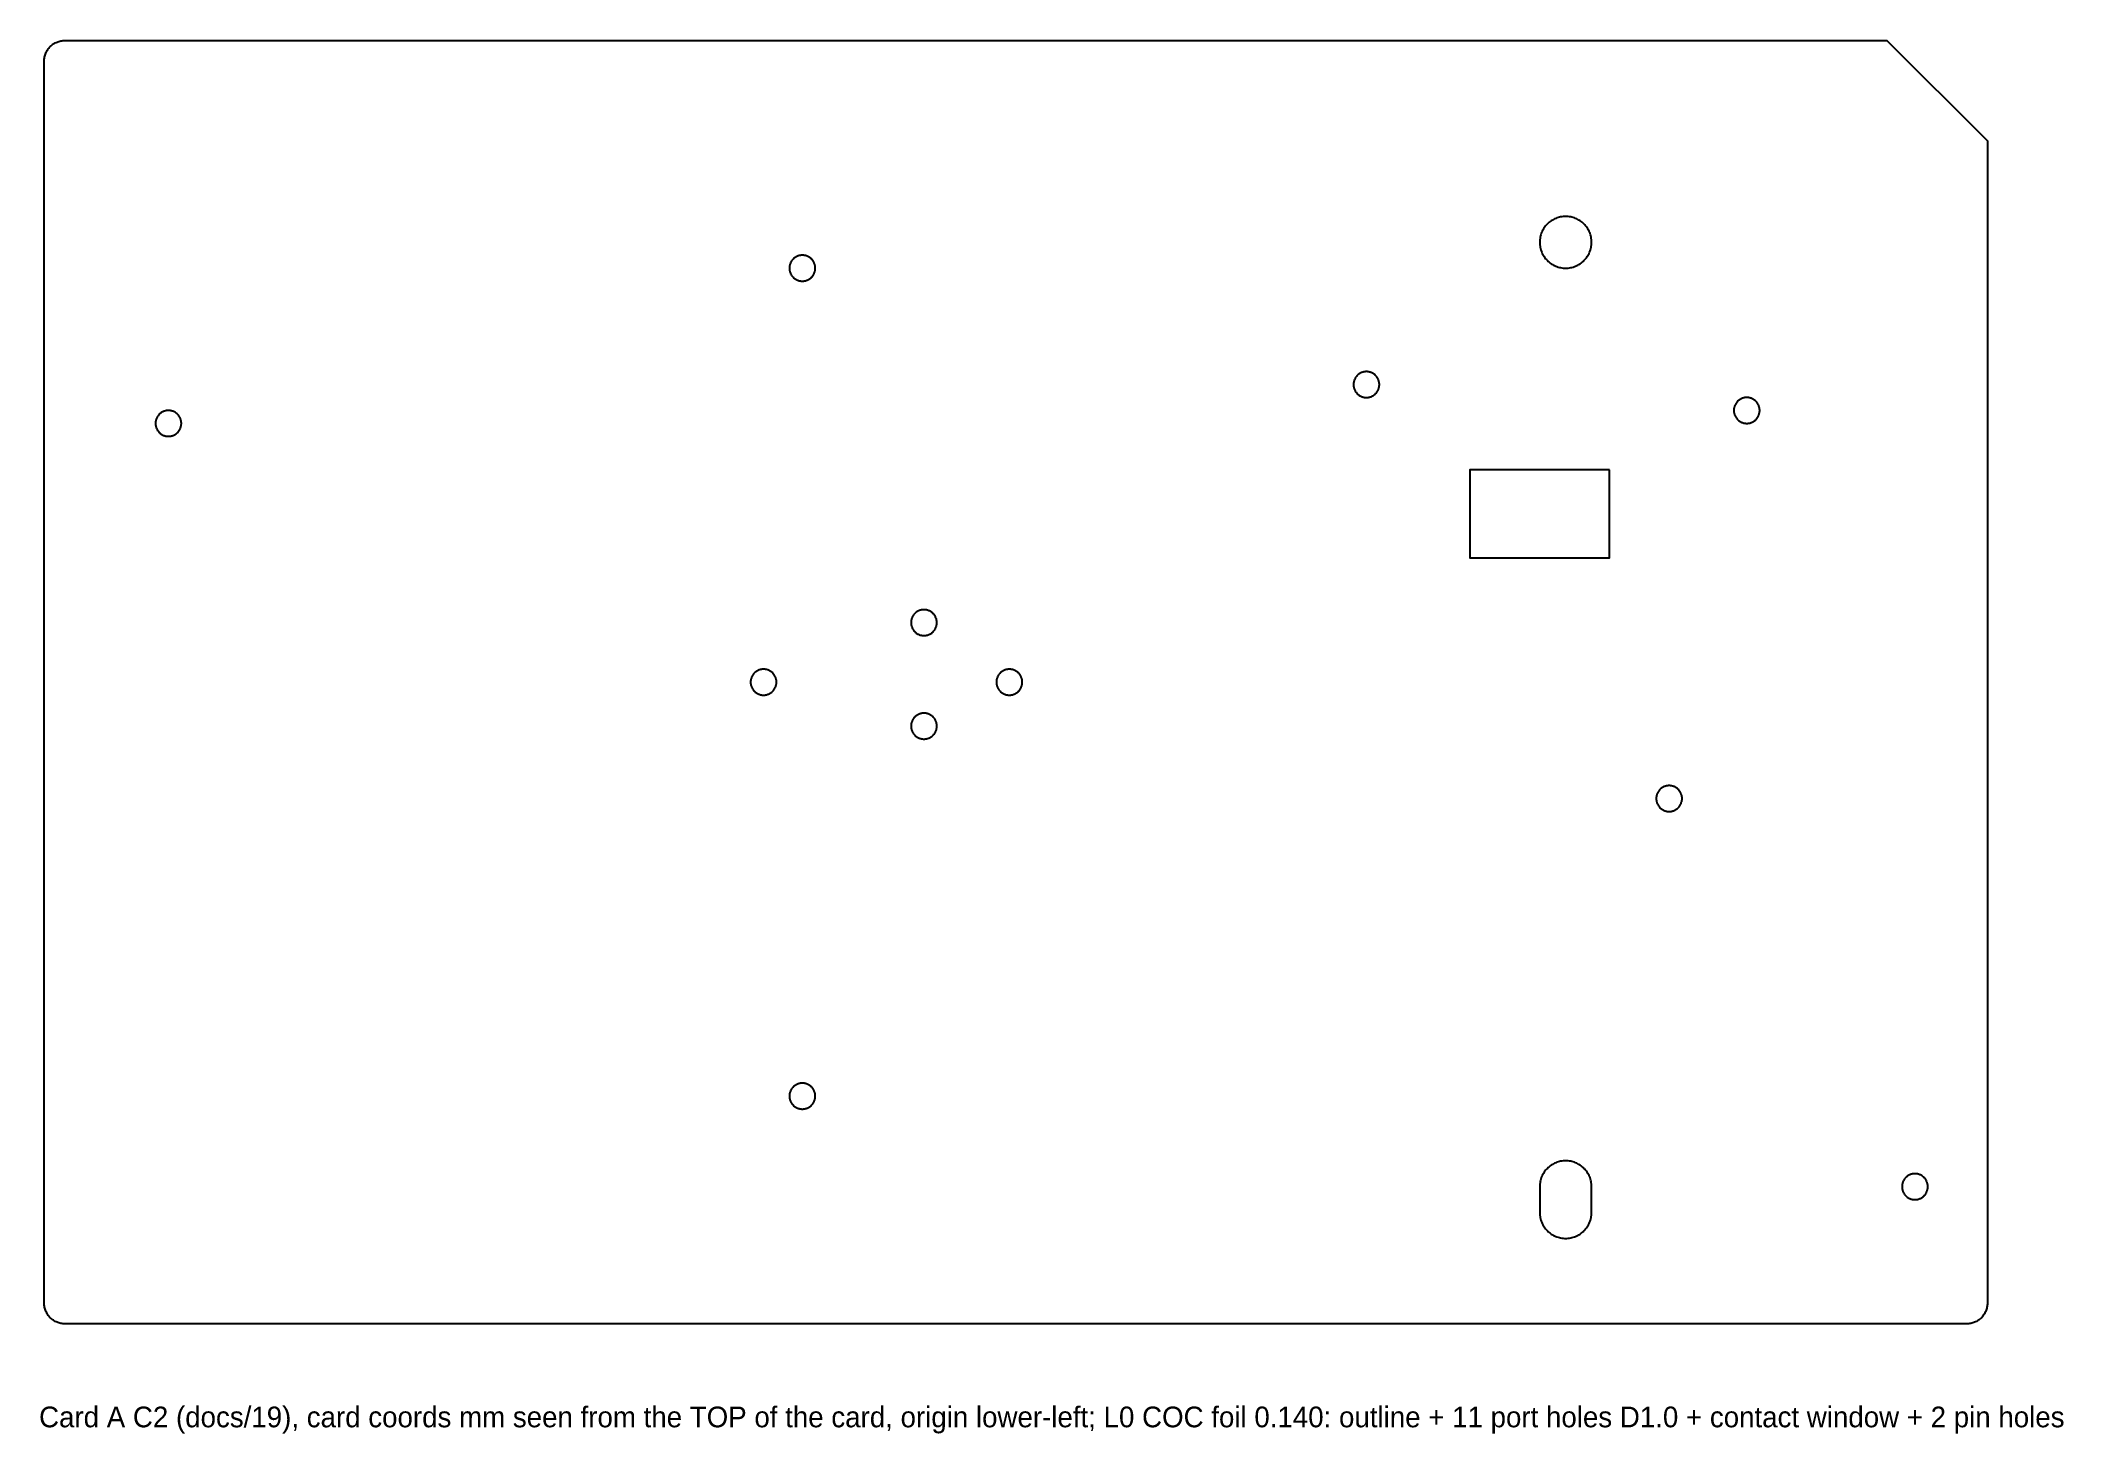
# Model space of a CAD drawing. Header units: millimetres. Extents: x 0.1 to 78.2, y -4 to 49.8.
import ezdxf

# ---------------------------------------------------------------- set-up
doc = ezdxf.new("R2010")
doc.units = ezdxf.units.MM
doc.layers.add('CUT', color=1, linetype='Continuous')
doc.layers.add('NOTE', color=7, linetype='Continuous')

msp = doc.modelspace()

# ---------------------------------------------------------------- linework, layer by layer
at = {"layer": 'CUT'}
for points in [[(0.96075, 0.20102), (0.92159, 0.20391), (0.88262, 0.20872), (0.84394, 0.21543), (0.80563, 0.22403), (0.76779, 0.23451), (0.73051, 0.24682), (0.69388, 0.26095), (0.65798, 0.27686), (0.62291, 0.29452), (0.58875, 0.31387), (0.55558, 0.33487), (0.52348, 0.35748), (0.49252, 0.38164), (0.46279, 0.40728), (0.43436, 0.43436), (0.40728, 0.46279), (0.38164, 0.49252), (0.35748, 0.52348), (0.33487, 0.55558), (0.31387, 0.58875), (0.29452, 0.62291), (0.27686, 0.65798), (0.26095, 0.69388), (0.24682, 0.73051), (0.23451, 0.76779), (0.22403, 0.80563), (0.21543, 0.84394), (0.20872, 0.88262), (0.20391, 0.92159), (0.20102, 0.96075), (0.2, 1.00245), (0.2, 48.99755), (0.20102, 49.03925), (0.20391, 49.07841), (0.20872, 49.11738), (0.21543, 49.15606), (0.22403, 49.19437), (0.23451, 49.23221), (0.24682, 49.26949), (0.26095, 49.30612), (0.27686, 49.34202), (0.29452, 49.37709), (0.31387, 49.41125), (0.33487, 49.44442), (0.35748, 49.47652), (0.38164, 49.50748), (0.40728, 49.53721), (0.43436, 49.56564), (0.46279, 49.59272), (0.49252, 49.61836), (0.52348, 49.64252), (0.55558, 49.66513), (0.58875, 49.68613), (0.62291, 49.70548), (0.65798, 49.72314), (0.69388, 49.73905), (0.73051, 49.75318), (0.76779, 49.76549), (0.80563, 49.77597), (0.84394, 49.78457), (0.88262, 49.79128), (0.92159, 49.79609), (0.96075, 49.79898), (1.00245, 49.8), (71.41716, 49.8), (75.3, 45.91716), (75.3, 1.00245), (75.29898, 0.96075), (75.29609, 0.92159), (75.29128, 0.88262), (75.28457, 0.84394), (75.27597, 0.80563), (75.26549, 0.76779), (75.25318, 0.73051), (75.23905, 0.69388), (75.22314, 0.65798), (75.20548, 0.62291), (75.18613, 0.58875), (75.16513, 0.55558), (75.14252, 0.52348), (75.11836, 0.49252), (75.09272, 0.46279), (75.06564, 0.43436), (75.03721, 0.40728), (75.00748, 0.38164), (74.97652, 0.35748), (74.94442, 0.33487), (74.91125, 0.31387), (74.87709, 0.29452), (74.84202, 0.27686), (74.80612, 0.26095), (74.76949, 0.24682), (74.73221, 0.23451), (74.69437, 0.22403), (74.65606, 0.21543), (74.61738, 0.20872), (74.57841, 0.20391), (74.53925, 0.20102), (74.49755, 0.2), (1.00245, 0.2)], [(59.98918, 41.85327), (59.99518, 41.90198), (59.9988, 41.95093), (60, 42), (59.9988, 42.04907), (59.99518, 42.09802), (59.98918, 42.14673), (59.98079, 42.19509), (59.97003, 42.24298), (59.95694, 42.29028), (59.94154, 42.33689), (59.92388, 42.38268), (59.90399, 42.42756), (59.88192, 42.4714), (59.85773, 42.5141), (59.83147, 42.55557), (59.80321, 42.5957), (59.77301, 42.63439), (59.74095, 42.67156), (59.70711, 42.70711), (59.67156, 42.74095), (59.63439, 42.77301), (59.5957, 42.80321), (59.55557, 42.83147), (59.5141, 42.85773), (59.4714, 42.88192), (59.42756, 42.90399), (59.38268, 42.92388), (59.33689, 42.94154), (59.29028, 42.95694), (59.24298, 42.97003), (59.19509, 42.98079), (59.14673, 42.98918), (59.09802, 42.99518), (59.04907, 42.9988), (59, 43), (58.95093, 42.9988), (58.90198, 42.99518), (58.85327, 42.98918), (58.80491, 42.98079), (58.75702, 42.97003), (58.70972, 42.95694), (58.66311, 42.94154), (58.61732, 42.92388), (58.57244, 42.90399), (58.5286, 42.88192), (58.4859, 42.85773), (58.44443, 42.83147), (58.4043, 42.80321), (58.36561, 42.77301), (58.32844, 42.74095), (58.29289, 42.70711), (58.25905, 42.67156), (58.22699, 42.63439), (58.19679, 42.5957), (58.16853, 42.55557), (58.14227, 42.5141), (58.11808, 42.4714), (58.09601, 42.42756), (58.07612, 42.38268), (58.05846, 42.33689), (58.04306, 42.29028), (58.02997, 42.24298), (58.01921, 42.19509), (58.01082, 42.14673), (58.00482, 42.09802), (58.0012, 42.04907), (58, 42), (58.0012, 41.95093), (58.00482, 41.90198), (58.01082, 41.85327), (58.01921, 41.80491), (58.02997, 41.75702), (58.04306, 41.70972), (58.05846, 41.66311), (58.07612, 41.61732), (58.09601, 41.57244), (58.11808, 41.5286), (58.14227, 41.4859), (58.16853, 41.44443), (58.19679, 41.4043), (58.22699, 41.36561), (58.25905, 41.32844), (58.29289, 41.29289), (58.32844, 41.25905), (58.36561, 41.22699), (58.4043, 41.19679), (58.44443, 41.16853), (58.4859, 41.14227), (58.5286, 41.11808), (58.57244, 41.09601), (58.61732, 41.07612), (58.66311, 41.05846), (58.70972, 41.04306), (58.75702, 41.02997), (58.80491, 41.01921), (58.85327, 41.01082), (58.90198, 41.00482), (58.95093, 41.0012), (59, 41), (59.04907, 41.0012), (59.09802, 41.00482), (59.14673, 41.01082), (59.19509, 41.01921), (59.24298, 41.02997), (59.29028, 41.04306), (59.33689, 41.05846), (59.38268, 41.07612), (59.42756, 41.09601), (59.4714, 41.11808), (59.5141, 41.14227), (59.55557, 41.16853), (59.5957, 41.19679), (59.63439, 41.22699), (59.67156, 41.25905), (59.70711, 41.29289), (59.74095, 41.32844), (59.77301, 41.36561), (59.80321, 41.4043), (59.83147, 41.44443), (59.85773, 41.4859), (59.88192, 41.5286), (59.90399, 41.57244), (59.92388, 41.61732), (59.94154, 41.66311), (59.95694, 41.70972), (59.97003, 41.75702), (59.98079, 41.80491)], [(29.99459, 40.92663), (29.99759, 40.95099), (29.9994, 40.97547), (30, 41), (29.9994, 41.02453), (29.99759, 41.04901), (29.99459, 41.07337), (29.99039, 41.09755), (29.98502, 41.12149), (29.97847, 41.14514), (29.97077, 41.16844), (29.96194, 41.19134), (29.95199, 41.21378), (29.94096, 41.2357), (29.92886, 41.25705), (29.91573, 41.27779), (29.9016, 41.29785), (29.88651, 41.3172), (29.87048, 41.33578), (29.85355, 41.35355), (29.83578, 41.37048), (29.8172, 41.38651), (29.79785, 41.4016), (29.77779, 41.41573), (29.75705, 41.42886), (29.7357, 41.44096), (29.71378, 41.45199), (29.69134, 41.46194), (29.66844, 41.47077), (29.64514, 41.47847), (29.62149, 41.48502), (29.59755, 41.49039), (29.57337, 41.49459), (29.54901, 41.49759), (29.52453, 41.4994), (29.5, 41.5), (29.47547, 41.4994), (29.45099, 41.49759), (29.42663, 41.49459), (29.40245, 41.49039), (29.37851, 41.48502), (29.35486, 41.47847), (29.33156, 41.47077), (29.30866, 41.46194), (29.28622, 41.45199), (29.2643, 41.44096), (29.24295, 41.42886), (29.22221, 41.41573), (29.20215, 41.4016), (29.1828, 41.38651), (29.16422, 41.37048), (29.14645, 41.35355), (29.12952, 41.33578), (29.11349, 41.3172), (29.0984, 41.29785), (29.08427, 41.27779), (29.07114, 41.25705), (29.05904, 41.2357), (29.04801, 41.21378), (29.03806, 41.19134), (29.02923, 41.16844), (29.02153, 41.14514), (29.01498, 41.12149), (29.00961, 41.09755), (29.00541, 41.07337), (29.00241, 41.04901), (29.0006, 41.02453), (29, 41), (29.0006, 40.97547), (29.00241, 40.95099), (29.00541, 40.92663), (29.00961, 40.90245), (29.01498, 40.87851), (29.02153, 40.85486), (29.02923, 40.83156), (29.03806, 40.80866), (29.04801, 40.78622), (29.05904, 40.7643), (29.07114, 40.74295), (29.08427, 40.72221), (29.0984, 40.70215), (29.11349, 40.6828), (29.12952, 40.66422), (29.14645, 40.64645), (29.16422, 40.62952), (29.1828, 40.61349), (29.20215, 40.5984), (29.22221, 40.58427), (29.24295, 40.57114), (29.2643, 40.55904), (29.28622, 40.54801), (29.30866, 40.53806), (29.33156, 40.52923), (29.35486, 40.52153), (29.37851, 40.51498), (29.40245, 40.50961), (29.42663, 40.50541), (29.45099, 40.50241), (29.47547, 40.5006), (29.5, 40.5), (29.52453, 40.5006), (29.54901, 40.50241), (29.57337, 40.50541), (29.59755, 40.50961), (29.62149, 40.51498), (29.64514, 40.52153), (29.66844, 40.52923), (29.69134, 40.53806), (29.71378, 40.54801), (29.7357, 40.55904), (29.75705, 40.57114), (29.77779, 40.58427), (29.79785, 40.5984), (29.8172, 40.61349), (29.83578, 40.62952), (29.85355, 40.64645), (29.87048, 40.66422), (29.88651, 40.6828), (29.9016, 40.70215), (29.91573, 40.72221), (29.92886, 40.74295), (29.94096, 40.7643), (29.95199, 40.78622), (29.96194, 40.80866), (29.97077, 40.83156), (29.97847, 40.85486), (29.98502, 40.87851), (29.99039, 40.90245)], [(51.79459, 36.42663), (51.79759, 36.45099), (51.7994, 36.47547), (51.8, 36.5), (51.7994, 36.52453), (51.79759, 36.54901), (51.79459, 36.57337), (51.79039, 36.59755), (51.78502, 36.62149), (51.77847, 36.64514), (51.77077, 36.66844), (51.76194, 36.69134), (51.75199, 36.71378), (51.74096, 36.7357), (51.72886, 36.75705), (51.71573, 36.77779), (51.7016, 36.79785), (51.68651, 36.8172), (51.67048, 36.83578), (51.65355, 36.85355), (51.63578, 36.87048), (51.6172, 36.88651), (51.59785, 36.9016), (51.57779, 36.91573), (51.55705, 36.92886), (51.5357, 36.94096), (51.51378, 36.95199), (51.49134, 36.96194), (51.46844, 36.97077), (51.44514, 36.97847), (51.42149, 36.98502), (51.39755, 36.99039), (51.37337, 36.99459), (51.34901, 36.99759), (51.32453, 36.9994), (51.3, 37), (51.27547, 36.9994), (51.25099, 36.99759), (51.22663, 36.99459), (51.20245, 36.99039), (51.17851, 36.98502), (51.15486, 36.97847), (51.13156, 36.97077), (51.10866, 36.96194), (51.08622, 36.95199), (51.0643, 36.94096), (51.04295, 36.92886), (51.02221, 36.91573), (51.00215, 36.9016), (50.9828, 36.88651), (50.96422, 36.87048), (50.94645, 36.85355), (50.92952, 36.83578), (50.91349, 36.8172), (50.8984, 36.79785), (50.88427, 36.77779), (50.87114, 36.75705), (50.85904, 36.7357), (50.84801, 36.71378), (50.83806, 36.69134), (50.82923, 36.66844), (50.82153, 36.64514), (50.81498, 36.62149), (50.80961, 36.59755), (50.80541, 36.57337), (50.80241, 36.54901), (50.8006, 36.52453), (50.8, 36.5), (50.8006, 36.47547), (50.80241, 36.45099), (50.80541, 36.42663), (50.80961, 36.40245), (50.81498, 36.37851), (50.82153, 36.35486), (50.82923, 36.33156), (50.83806, 36.30866), (50.84801, 36.28622), (50.85904, 36.2643), (50.87114, 36.24295), (50.88427, 36.22221), (50.8984, 36.20215), (50.91349, 36.1828), (50.92952, 36.16422), (50.94645, 36.14645), (50.96422, 36.12952), (50.9828, 36.11349), (51.00215, 36.0984), (51.02221, 36.08427), (51.04295, 36.07114), (51.0643, 36.05904), (51.08622, 36.04801), (51.10866, 36.03806), (51.13156, 36.02923), (51.15486, 36.02153), (51.17851, 36.01498), (51.20245, 36.00961), (51.22663, 36.00541), (51.25099, 36.00241), (51.27547, 36.0006), (51.3, 36), (51.32453, 36.0006), (51.34901, 36.00241), (51.37337, 36.00541), (51.39755, 36.00961), (51.42149, 36.01498), (51.44514, 36.02153), (51.46844, 36.02923), (51.49134, 36.03806), (51.51378, 36.04801), (51.5357, 36.05904), (51.55705, 36.07114), (51.57779, 36.08427), (51.59785, 36.0984), (51.6172, 36.11349), (51.63578, 36.12952), (51.65355, 36.14645), (51.67048, 36.16422), (51.68651, 36.1828), (51.7016, 36.20215), (51.71573, 36.22221), (51.72886, 36.24295), (51.74096, 36.2643), (51.75199, 36.28622), (51.76194, 36.30866), (51.77077, 36.33156), (51.77847, 36.35486), (51.78502, 36.37851), (51.79039, 36.40245)], [(66.49459, 35.42663), (66.49759, 35.45099), (66.4994, 35.47547), (66.5, 35.5), (66.4994, 35.52453), (66.49759, 35.54901), (66.49459, 35.57337), (66.49039, 35.59755), (66.48502, 35.62149), (66.47847, 35.64514), (66.47077, 35.66844), (66.46194, 35.69134), (66.45199, 35.71378), (66.44096, 35.7357), (66.42886, 35.75705), (66.41573, 35.77779), (66.4016, 35.79785), (66.38651, 35.8172), (66.37048, 35.83578), (66.35355, 35.85355), (66.33578, 35.87048), (66.3172, 35.88651), (66.29785, 35.9016), (66.27779, 35.91573), (66.25705, 35.92886), (66.2357, 35.94096), (66.21378, 35.95199), (66.19134, 35.96194), (66.16844, 35.97077), (66.14514, 35.97847), (66.12149, 35.98502), (66.09755, 35.99039), (66.07337, 35.99459), (66.04901, 35.99759), (66.02453, 35.9994), (66, 36), (65.97547, 35.9994), (65.95099, 35.99759), (65.92663, 35.99459), (65.90245, 35.99039), (65.87851, 35.98502), (65.85486, 35.97847), (65.83156, 35.97077), (65.80866, 35.96194), (65.78622, 35.95199), (65.7643, 35.94096), (65.74295, 35.92886), (65.72221, 35.91573), (65.70215, 35.9016), (65.6828, 35.88651), (65.66422, 35.87048), (65.64645, 35.85355), (65.62952, 35.83578), (65.61349, 35.8172), (65.5984, 35.79785), (65.58427, 35.77779), (65.57114, 35.75705), (65.55904, 35.7357), (65.54801, 35.71378), (65.53806, 35.69134), (65.52923, 35.66844), (65.52153, 35.64514), (65.51498, 35.62149), (65.50961, 35.59755), (65.50541, 35.57337), (65.50241, 35.54901), (65.5006, 35.52453), (65.5, 35.5), (65.5006, 35.47547), (65.50241, 35.45099), (65.50541, 35.42663), (65.50961, 35.40245), (65.51498, 35.37851), (65.52153, 35.35486), (65.52923, 35.33156), (65.53806, 35.30866), (65.54801, 35.28622), (65.55904, 35.2643), (65.57114, 35.24295), (65.58427, 35.22221), (65.5984, 35.20215), (65.61349, 35.1828), (65.62952, 35.16422), (65.64645, 35.14645), (65.66422, 35.12952), (65.6828, 35.11349), (65.70215, 35.0984), (65.72221, 35.08427), (65.74295, 35.07114), (65.7643, 35.05904), (65.78622, 35.04801), (65.80866, 35.03806), (65.83156, 35.02923), (65.85486, 35.02153), (65.87851, 35.01498), (65.90245, 35.00961), (65.92663, 35.00541), (65.95099, 35.00241), (65.97547, 35.0006), (66, 35), (66.02453, 35.0006), (66.04901, 35.00241), (66.07337, 35.00541), (66.09755, 35.00961), (66.12149, 35.01498), (66.14514, 35.02153), (66.16844, 35.02923), (66.19134, 35.03806), (66.21378, 35.04801), (66.2357, 35.05904), (66.25705, 35.07114), (66.27779, 35.08427), (66.29785, 35.0984), (66.3172, 35.11349), (66.33578, 35.12952), (66.35355, 35.14645), (66.37048, 35.16422), (66.38651, 35.1828), (66.4016, 35.20215), (66.41573, 35.22221), (66.42886, 35.24295), (66.44096, 35.2643), (66.45199, 35.28622), (66.46194, 35.30866), (66.47077, 35.33156), (66.47847, 35.35486), (66.48502, 35.37851), (66.49039, 35.40245)], [(5.49459, 34.92663), (5.49759, 34.95099), (5.4994, 34.97547), (5.5, 35), (5.4994, 35.02453), (5.49759, 35.04901), (5.49459, 35.07337), (5.49039, 35.09755), (5.48502, 35.12149), (5.47847, 35.14514), (5.47077, 35.16844), (5.46194, 35.19134), (5.45199, 35.21378), (5.44096, 35.2357), (5.42886, 35.25705), (5.41573, 35.27779), (5.4016, 35.29785), (5.38651, 35.3172), (5.37048, 35.33578), (5.35355, 35.35355), (5.33578, 35.37048), (5.3172, 35.38651), (5.29785, 35.4016), (5.27779, 35.41573), (5.25705, 35.42886), (5.2357, 35.44096), (5.21378, 35.45199), (5.19134, 35.46194), (5.16844, 35.47077), (5.14514, 35.47847), (5.12149, 35.48502), (5.09755, 35.49039), (5.07337, 35.49459), (5.04901, 35.49759), (5.02453, 35.4994), (5, 35.5), (4.97547, 35.4994), (4.95099, 35.49759), (4.92663, 35.49459), (4.90245, 35.49039), (4.87851, 35.48502), (4.85486, 35.47847), (4.83156, 35.47077), (4.80866, 35.46194), (4.78622, 35.45199), (4.7643, 35.44096), (4.74295, 35.42886), (4.72221, 35.41573), (4.70215, 35.4016), (4.6828, 35.38651), (4.66422, 35.37048), (4.64645, 35.35355), (4.62952, 35.33578), (4.61349, 35.3172), (4.5984, 35.29785), (4.58427, 35.27779), (4.57114, 35.25705), (4.55904, 35.2357), (4.54801, 35.21378), (4.53806, 35.19134), (4.52923, 35.16844), (4.52153, 35.14514), (4.51498, 35.12149), (4.50961, 35.09755), (4.50541, 35.07337), (4.50241, 35.04901), (4.5006, 35.02453), (4.5, 35), (4.5006, 34.97547), (4.50241, 34.95099), (4.50541, 34.92663), (4.50961, 34.90245), (4.51498, 34.87851), (4.52153, 34.85486), (4.52923, 34.83156), (4.53806, 34.80866), (4.54801, 34.78622), (4.55904, 34.7643), (4.57114, 34.74295), (4.58427, 34.72221), (4.5984, 34.70215), (4.61349, 34.6828), (4.62952, 34.66422), (4.64645, 34.64645), (4.66422, 34.62952), (4.6828, 34.61349), (4.70215, 34.5984), (4.72221, 34.58427), (4.74295, 34.57114), (4.7643, 34.55904), (4.78622, 34.54801), (4.80866, 34.53806), (4.83156, 34.52923), (4.85486, 34.52153), (4.87851, 34.51498), (4.90245, 34.50961), (4.92663, 34.50541), (4.95099, 34.50241), (4.97547, 34.5006), (5, 34.5), (5.02453, 34.5006), (5.04901, 34.50241), (5.07337, 34.50541), (5.09755, 34.50961), (5.12149, 34.51498), (5.14514, 34.52153), (5.16844, 34.52923), (5.19134, 34.53806), (5.21378, 34.54801), (5.2357, 34.55904), (5.25705, 34.57114), (5.27779, 34.58427), (5.29785, 34.5984), (5.3172, 34.61349), (5.33578, 34.62952), (5.35355, 34.64645), (5.37048, 34.66422), (5.38651, 34.6828), (5.4016, 34.70215), (5.41573, 34.72221), (5.42886, 34.74295), (5.44096, 34.7643), (5.45199, 34.78622), (5.46194, 34.80866), (5.47077, 34.83156), (5.47847, 34.85486), (5.48502, 34.87851), (5.49039, 34.90245)], [(60.7, 33.2), (55.3, 33.2), (55.3, 29.8), (60.7, 29.8)], [(34.69459, 27.22663), (34.69759, 27.25099), (34.6994, 27.27547), (34.7, 27.3), (34.6994, 27.32453), (34.69759, 27.34901), (34.69459, 27.37337), (34.69039, 27.39755), (34.68502, 27.42149), (34.67847, 27.44514), (34.67077, 27.46844), (34.66194, 27.49134), (34.65199, 27.51378), (34.64096, 27.5357), (34.62886, 27.55705), (34.61573, 27.57779), (34.6016, 27.59785), (34.58651, 27.6172), (34.57048, 27.63578), (34.55355, 27.65355), (34.53578, 27.67048), (34.5172, 27.68651), (34.49785, 27.7016), (34.47779, 27.71573), (34.45705, 27.72886), (34.4357, 27.74096), (34.41378, 27.75199), (34.39134, 27.76194), (34.36844, 27.77077), (34.34514, 27.77847), (34.32149, 27.78502), (34.29755, 27.79039), (34.27337, 27.79459), (34.24901, 27.79759), (34.22453, 27.7994), (34.2, 27.8), (34.17547, 27.7994), (34.15099, 27.79759), (34.12663, 27.79459), (34.10245, 27.79039), (34.07851, 27.78502), (34.05486, 27.77847), (34.03156, 27.77077), (34.00866, 27.76194), (33.98622, 27.75199), (33.9643, 27.74096), (33.94295, 27.72886), (33.92221, 27.71573), (33.90215, 27.7016), (33.8828, 27.68651), (33.86422, 27.67048), (33.84645, 27.65355), (33.82952, 27.63578), (33.81349, 27.6172), (33.7984, 27.59785), (33.78427, 27.57779), (33.77114, 27.55705), (33.75904, 27.5357), (33.74801, 27.51378), (33.73806, 27.49134), (33.72923, 27.46844), (33.72153, 27.44514), (33.71498, 27.42149), (33.70961, 27.39755), (33.70541, 27.37337), (33.70241, 27.34901), (33.7006, 27.32453), (33.7, 27.3), (33.7006, 27.27547), (33.70241, 27.25099), (33.70541, 27.22663), (33.70961, 27.20245), (33.71498, 27.17851), (33.72153, 27.15486), (33.72923, 27.13156), (33.73806, 27.10866), (33.74801, 27.08622), (33.75904, 27.0643), (33.77114, 27.04295), (33.78427, 27.02221), (33.7984, 27.00215), (33.81349, 26.9828), (33.82952, 26.96422), (33.84645, 26.94645), (33.86422, 26.92952), (33.8828, 26.91349), (33.90215, 26.8984), (33.92221, 26.88427), (33.94295, 26.87114), (33.9643, 26.85904), (33.98622, 26.84801), (34.00866, 26.83806), (34.03156, 26.82923), (34.05486, 26.82153), (34.07851, 26.81498), (34.10245, 26.80961), (34.12663, 26.80541), (34.15099, 26.80241), (34.17547, 26.8006), (34.2, 26.8), (34.22453, 26.8006), (34.24901, 26.80241), (34.27337, 26.80541), (34.29755, 26.80961), (34.32149, 26.81498), (34.34514, 26.82153), (34.36844, 26.82923), (34.39134, 26.83806), (34.41378, 26.84801), (34.4357, 26.85904), (34.45705, 26.87114), (34.47779, 26.88427), (34.49785, 26.8984), (34.5172, 26.91349), (34.53578, 26.92952), (34.55355, 26.94645), (34.57048, 26.96422), (34.58651, 26.9828), (34.6016, 27.00215), (34.61573, 27.02221), (34.62886, 27.04295), (34.64096, 27.0643), (34.65199, 27.08622), (34.66194, 27.10866), (34.67077, 27.13156), (34.67847, 27.15486), (34.68502, 27.17851), (34.69039, 27.20245)], [(28.49459, 24.92663), (28.49759, 24.95099), (28.4994, 24.97547), (28.5, 25), (28.4994, 25.02453), (28.49759, 25.04901), (28.49459, 25.07337), (28.49039, 25.09755), (28.48502, 25.12149), (28.47847, 25.14514), (28.47077, 25.16844), (28.46194, 25.19134), (28.45199, 25.21378), (28.44096, 25.2357), (28.42886, 25.25705), (28.41573, 25.27779), (28.4016, 25.29785), (28.38651, 25.3172), (28.37048, 25.33578), (28.35355, 25.35355), (28.33578, 25.37048), (28.3172, 25.38651), (28.29785, 25.4016), (28.27779, 25.41573), (28.25705, 25.42886), (28.2357, 25.44096), (28.21378, 25.45199), (28.19134, 25.46194), (28.16844, 25.47077), (28.14514, 25.47847), (28.12149, 25.48502), (28.09755, 25.49039), (28.07337, 25.49459), (28.04901, 25.49759), (28.02453, 25.4994), (28, 25.5), (27.97547, 25.4994), (27.95099, 25.49759), (27.92663, 25.49459), (27.90245, 25.49039), (27.87851, 25.48502), (27.85486, 25.47847), (27.83156, 25.47077), (27.80866, 25.46194), (27.78622, 25.45199), (27.7643, 25.44096), (27.74295, 25.42886), (27.72221, 25.41573), (27.70215, 25.4016), (27.6828, 25.38651), (27.66422, 25.37048), (27.64645, 25.35355), (27.62952, 25.33578), (27.61349, 25.3172), (27.5984, 25.29785), (27.58427, 25.27779), (27.57114, 25.25705), (27.55904, 25.2357), (27.54801, 25.21378), (27.53806, 25.19134), (27.52923, 25.16844), (27.52153, 25.14514), (27.51498, 25.12149), (27.50961, 25.09755), (27.50541, 25.07337), (27.50241, 25.04901), (27.5006, 25.02453), (27.5, 25), (27.5006, 24.97547), (27.50241, 24.95099), (27.50541, 24.92663), (27.50961, 24.90245), (27.51498, 24.87851), (27.52153, 24.85486), (27.52923, 24.83156), (27.53806, 24.80866), (27.54801, 24.78622), (27.55904, 24.7643), (27.57114, 24.74295), (27.58427, 24.72221), (27.5984, 24.70215), (27.61349, 24.6828), (27.62952, 24.66422), (27.64645, 24.64645), (27.66422, 24.62952), (27.6828, 24.61349), (27.70215, 24.5984), (27.72221, 24.58427), (27.74295, 24.57114), (27.7643, 24.55904), (27.78622, 24.54801), (27.80866, 24.53806), (27.83156, 24.52923), (27.85486, 24.52153), (27.87851, 24.51498), (27.90245, 24.50961), (27.92663, 24.50541), (27.95099, 24.50241), (27.97547, 24.5006), (28, 24.5), (28.02453, 24.5006), (28.04901, 24.50241), (28.07337, 24.50541), (28.09755, 24.50961), (28.12149, 24.51498), (28.14514, 24.52153), (28.16844, 24.52923), (28.19134, 24.53806), (28.21378, 24.54801), (28.2357, 24.55904), (28.25705, 24.57114), (28.27779, 24.58427), (28.29785, 24.5984), (28.3172, 24.61349), (28.33578, 24.62952), (28.35355, 24.64645), (28.37048, 24.66422), (28.38651, 24.6828), (28.4016, 24.70215), (28.41573, 24.72221), (28.42886, 24.74295), (28.44096, 24.7643), (28.45199, 24.78622), (28.46194, 24.80866), (28.47077, 24.83156), (28.47847, 24.85486), (28.48502, 24.87851), (28.49039, 24.90245)], [(37.99459, 24.92663), (37.99759, 24.95099), (37.9994, 24.97547), (38, 25), (37.9994, 25.02453), (37.99759, 25.04901), (37.99459, 25.07337), (37.99039, 25.09755), (37.98502, 25.12149), (37.97847, 25.14514), (37.97077, 25.16844), (37.96194, 25.19134), (37.95199, 25.21378), (37.94096, 25.2357), (37.92886, 25.25705), (37.91573, 25.27779), (37.9016, 25.29785), (37.88651, 25.3172), (37.87048, 25.33578), (37.85355, 25.35355), (37.83578, 25.37048), (37.8172, 25.38651), (37.79785, 25.4016), (37.77779, 25.41573), (37.75705, 25.42886), (37.7357, 25.44096), (37.71378, 25.45199), (37.69134, 25.46194), (37.66844, 25.47077), (37.64514, 25.47847), (37.62149, 25.48502), (37.59755, 25.49039), (37.57337, 25.49459), (37.54901, 25.49759), (37.52453, 25.4994), (37.5, 25.5), (37.47547, 25.4994), (37.45099, 25.49759), (37.42663, 25.49459), (37.40245, 25.49039), (37.37851, 25.48502), (37.35486, 25.47847), (37.33156, 25.47077), (37.30866, 25.46194), (37.28622, 25.45199), (37.2643, 25.44096), (37.24295, 25.42886), (37.22221, 25.41573), (37.20215, 25.4016), (37.1828, 25.38651), (37.16422, 25.37048), (37.14645, 25.35355), (37.12952, 25.33578), (37.11349, 25.3172), (37.0984, 25.29785), (37.08427, 25.27779), (37.07114, 25.25705), (37.05904, 25.2357), (37.04801, 25.21378), (37.03806, 25.19134), (37.02923, 25.16844), (37.02153, 25.14514), (37.01498, 25.12149), (37.00961, 25.09755), (37.00541, 25.07337), (37.00241, 25.04901), (37.0006, 25.02453), (37, 25), (37.0006, 24.97547), (37.00241, 24.95099), (37.00541, 24.92663), (37.00961, 24.90245), (37.01498, 24.87851), (37.02153, 24.85486), (37.02923, 24.83156), (37.03806, 24.80866), (37.04801, 24.78622), (37.05904, 24.7643), (37.07114, 24.74295), (37.08427, 24.72221), (37.0984, 24.70215), (37.11349, 24.6828), (37.12952, 24.66422), (37.14645, 24.64645), (37.16422, 24.62952), (37.1828, 24.61349), (37.20215, 24.5984), (37.22221, 24.58427), (37.24295, 24.57114), (37.2643, 24.55904), (37.28622, 24.54801), (37.30866, 24.53806), (37.33156, 24.52923), (37.35486, 24.52153), (37.37851, 24.51498), (37.40245, 24.50961), (37.42663, 24.50541), (37.45099, 24.50241), (37.47547, 24.5006), (37.5, 24.5), (37.52453, 24.5006), (37.54901, 24.50241), (37.57337, 24.50541), (37.59755, 24.50961), (37.62149, 24.51498), (37.64514, 24.52153), (37.66844, 24.52923), (37.69134, 24.53806), (37.71378, 24.54801), (37.7357, 24.55904), (37.75705, 24.57114), (37.77779, 24.58427), (37.79785, 24.5984), (37.8172, 24.61349), (37.83578, 24.62952), (37.85355, 24.64645), (37.87048, 24.66422), (37.88651, 24.6828), (37.9016, 24.70215), (37.91573, 24.72221), (37.92886, 24.74295), (37.94096, 24.7643), (37.95199, 24.78622), (37.96194, 24.80866), (37.97077, 24.83156), (37.97847, 24.85486), (37.98502, 24.87851), (37.99039, 24.90245)], [(34.69459, 23.22663), (34.69759, 23.25099), (34.6994, 23.27547), (34.7, 23.3), (34.6994, 23.32453), (34.69759, 23.34901), (34.69459, 23.37337), (34.69039, 23.39755), (34.68502, 23.42149), (34.67847, 23.44514), (34.67077, 23.46844), (34.66194, 23.49134), (34.65199, 23.51378), (34.64096, 23.5357), (34.62886, 23.55705), (34.61573, 23.57779), (34.6016, 23.59785), (34.58651, 23.6172), (34.57048, 23.63578), (34.55355, 23.65355), (34.53578, 23.67048), (34.5172, 23.68651), (34.49785, 23.7016), (34.47779, 23.71573), (34.45705, 23.72886), (34.4357, 23.74096), (34.41378, 23.75199), (34.39134, 23.76194), (34.36844, 23.77077), (34.34514, 23.77847), (34.32149, 23.78502), (34.29755, 23.79039), (34.27337, 23.79459), (34.24901, 23.79759), (34.22453, 23.7994), (34.2, 23.8), (34.17547, 23.7994), (34.15099, 23.79759), (34.12663, 23.79459), (34.10245, 23.79039), (34.07851, 23.78502), (34.05486, 23.77847), (34.03156, 23.77077), (34.00866, 23.76194), (33.98622, 23.75199), (33.9643, 23.74096), (33.94295, 23.72886), (33.92221, 23.71573), (33.90215, 23.7016), (33.8828, 23.68651), (33.86422, 23.67048), (33.84645, 23.65355), (33.82952, 23.63578), (33.81349, 23.6172), (33.7984, 23.59785), (33.78427, 23.57779), (33.77114, 23.55705), (33.75904, 23.5357), (33.74801, 23.51378), (33.73806, 23.49134), (33.72923, 23.46844), (33.72153, 23.44514), (33.71498, 23.42149), (33.70961, 23.39755), (33.70541, 23.37337), (33.70241, 23.34901), (33.7006, 23.32453), (33.7, 23.3), (33.7006, 23.27547), (33.70241, 23.25099), (33.70541, 23.22663), (33.70961, 23.20245), (33.71498, 23.17851), (33.72153, 23.15486), (33.72923, 23.13156), (33.73806, 23.10866), (33.74801, 23.08622), (33.75904, 23.0643), (33.77114, 23.04295), (33.78427, 23.02221), (33.7984, 23.00215), (33.81349, 22.9828), (33.82952, 22.96422), (33.84645, 22.94645), (33.86422, 22.92952), (33.8828, 22.91349), (33.90215, 22.8984), (33.92221, 22.88427), (33.94295, 22.87114), (33.9643, 22.85904), (33.98622, 22.84801), (34.00866, 22.83806), (34.03156, 22.82923), (34.05486, 22.82153), (34.07851, 22.81498), (34.10245, 22.80961), (34.12663, 22.80541), (34.15099, 22.80241), (34.17547, 22.8006), (34.2, 22.8), (34.22453, 22.8006), (34.24901, 22.80241), (34.27337, 22.80541), (34.29755, 22.80961), (34.32149, 22.81498), (34.34514, 22.82153), (34.36844, 22.82923), (34.39134, 22.83806), (34.41378, 22.84801), (34.4357, 22.85904), (34.45705, 22.87114), (34.47779, 22.88427), (34.49785, 22.8984), (34.5172, 22.91349), (34.53578, 22.92952), (34.55355, 22.94645), (34.57048, 22.96422), (34.58651, 22.9828), (34.6016, 23.00215), (34.61573, 23.02221), (34.62886, 23.04295), (34.64096, 23.0643), (34.65199, 23.08622), (34.66194, 23.10866), (34.67077, 23.13156), (34.67847, 23.15486), (34.68502, 23.17851), (34.69039, 23.20245)], [(63.49459, 20.42663), (63.49759, 20.45099), (63.4994, 20.47547), (63.5, 20.5), (63.4994, 20.52453), (63.49759, 20.54901), (63.49459, 20.57337), (63.49039, 20.59755), (63.48502, 20.62149), (63.47847, 20.64514), (63.47077, 20.66844), (63.46194, 20.69134), (63.45199, 20.71378), (63.44096, 20.7357), (63.42886, 20.75705), (63.41573, 20.77779), (63.4016, 20.79785), (63.38651, 20.8172), (63.37048, 20.83578), (63.35355, 20.85355), (63.33578, 20.87048), (63.3172, 20.88651), (63.29785, 20.9016), (63.27779, 20.91573), (63.25705, 20.92886), (63.2357, 20.94096), (63.21378, 20.95199), (63.19134, 20.96194), (63.16844, 20.97077), (63.14514, 20.97847), (63.12149, 20.98502), (63.09755, 20.99039), (63.07337, 20.99459), (63.04901, 20.99759), (63.02453, 20.9994), (63, 21), (62.97547, 20.9994), (62.95099, 20.99759), (62.92663, 20.99459), (62.90245, 20.99039), (62.87851, 20.98502), (62.85486, 20.97847), (62.83156, 20.97077), (62.80866, 20.96194), (62.78622, 20.95199), (62.7643, 20.94096), (62.74295, 20.92886), (62.72221, 20.91573), (62.70215, 20.9016), (62.6828, 20.88651), (62.66422, 20.87048), (62.64645, 20.85355), (62.62952, 20.83578), (62.61349, 20.8172), (62.5984, 20.79785), (62.58427, 20.77779), (62.57114, 20.75705), (62.55904, 20.7357), (62.54801, 20.71378), (62.53806, 20.69134), (62.52923, 20.66844), (62.52153, 20.64514), (62.51498, 20.62149), (62.50961, 20.59755), (62.50541, 20.57337), (62.50241, 20.54901), (62.5006, 20.52453), (62.5, 20.5), (62.5006, 20.47547), (62.50241, 20.45099), (62.50541, 20.42663), (62.50961, 20.40245), (62.51498, 20.37851), (62.52153, 20.35486), (62.52923, 20.33156), (62.53806, 20.30866), (62.54801, 20.28622), (62.55904, 20.2643), (62.57114, 20.24295), (62.58427, 20.22221), (62.5984, 20.20215), (62.61349, 20.1828), (62.62952, 20.16422), (62.64645, 20.14645), (62.66422, 20.12952), (62.6828, 20.11349), (62.70215, 20.0984), (62.72221, 20.08427), (62.74295, 20.07114), (62.7643, 20.05904), (62.78622, 20.04801), (62.80866, 20.03806), (62.83156, 20.02923), (62.85486, 20.02153), (62.87851, 20.01498), (62.90245, 20.00961), (62.92663, 20.00541), (62.95099, 20.00241), (62.97547, 20.0006), (63, 20), (63.02453, 20.0006), (63.04901, 20.00241), (63.07337, 20.00541), (63.09755, 20.00961), (63.12149, 20.01498), (63.14514, 20.02153), (63.16844, 20.02923), (63.19134, 20.03806), (63.21378, 20.04801), (63.2357, 20.05904), (63.25705, 20.07114), (63.27779, 20.08427), (63.29785, 20.0984), (63.3172, 20.11349), (63.33578, 20.12952), (63.35355, 20.14645), (63.37048, 20.16422), (63.38651, 20.1828), (63.4016, 20.20215), (63.41573, 20.22221), (63.42886, 20.24295), (63.44096, 20.2643), (63.45199, 20.28622), (63.46194, 20.30866), (63.47077, 20.33156), (63.47847, 20.35486), (63.48502, 20.37851), (63.49039, 20.40245)], [(29.99759, 8.95099), (29.9994, 8.97547), (30, 9), (29.9994, 9.02453), (29.99759, 9.04901), (29.99459, 9.07337), (29.99039, 9.09755), (29.98502, 9.12149), (29.97847, 9.14514), (29.97077, 9.16844), (29.96194, 9.19134), (29.95199, 9.21378), (29.94096, 9.2357), (29.92886, 9.25705), (29.91573, 9.27779), (29.9016, 9.29785), (29.88651, 9.3172), (29.87048, 9.33578), (29.85355, 9.35355), (29.83578, 9.37048), (29.8172, 9.38651), (29.79785, 9.4016), (29.77779, 9.41573), (29.75705, 9.42886), (29.7357, 9.44096), (29.71378, 9.45199), (29.69134, 9.46194), (29.66844, 9.47077), (29.64514, 9.47847), (29.62149, 9.48502), (29.59755, 9.49039), (29.57337, 9.49459), (29.54901, 9.49759), (29.52453, 9.4994), (29.5, 9.5), (29.47547, 9.4994), (29.45099, 9.49759), (29.42663, 9.49459), (29.40245, 9.49039), (29.37851, 9.48502), (29.35486, 9.47847), (29.33156, 9.47077), (29.30866, 9.46194), (29.28622, 9.45199), (29.2643, 9.44096), (29.24295, 9.42886), (29.22221, 9.41573), (29.20215, 9.4016), (29.1828, 9.38651), (29.16422, 9.37048), (29.14645, 9.35355), (29.12952, 9.33578), (29.11349, 9.3172), (29.0984, 9.29785), (29.08427, 9.27779), (29.07114, 9.25705), (29.05904, 9.2357), (29.04801, 9.21378), (29.03806, 9.19134), (29.02923, 9.16844), (29.02153, 9.14514), (29.01498, 9.12149), (29.00961, 9.09755), (29.00541, 9.07337), (29.00241, 9.04901), (29.0006, 9.02453), (29, 9), (29.0006, 8.97547), (29.00241, 8.95099), (29.00541, 8.92663), (29.00961, 8.90245), (29.01498, 8.87851), (29.02153, 8.85486), (29.02923, 8.83156), (29.03806, 8.80866), (29.04801, 8.78622), (29.05904, 8.7643), (29.07114, 8.74295), (29.08427, 8.72221), (29.0984, 8.70215), (29.11349, 8.6828), (29.12952, 8.66422), (29.14645, 8.64645), (29.16422, 8.62952), (29.1828, 8.61349), (29.20215, 8.5984), (29.22221, 8.58427), (29.24295, 8.57114), (29.2643, 8.55904), (29.28622, 8.54801), (29.30866, 8.53806), (29.33156, 8.52923), (29.35486, 8.52153), (29.37851, 8.51498), (29.40245, 8.50961), (29.42663, 8.50541), (29.45099, 8.50241), (29.47547, 8.5006), (29.5, 8.5), (29.52453, 8.5006), (29.54901, 8.50241), (29.57337, 8.50541), (29.59755, 8.50961), (29.62149, 8.51498), (29.64514, 8.52153), (29.66844, 8.52923), (29.69134, 8.53806), (29.71378, 8.54801), (29.7357, 8.55904), (29.75705, 8.57114), (29.77779, 8.58427), (29.79785, 8.5984), (29.8172, 8.61349), (29.83578, 8.62952), (29.85355, 8.64645), (29.87048, 8.66422), (29.88651, 8.6828), (29.9016, 8.70215), (29.91573, 8.72221), (29.92886, 8.74295), (29.94096, 8.7643), (29.95199, 8.78622), (29.96194, 8.80866), (29.97077, 8.83156), (29.97847, 8.85486), (29.98502, 8.87851), (29.99039, 8.90245), (29.99459, 8.92663)], [(58.00482, 5.59802), (58.0012, 5.54907), (58, 5.5), (58, 4.5), (58.0012, 4.45093), (58.00482, 4.40198), (58.01082, 4.35327), (58.01921, 4.30491), (58.02997, 4.25702), (58.04306, 4.20972), (58.05846, 4.16311), (58.07612, 4.11732), (58.09601, 4.07244), (58.11808, 4.0286), (58.14227, 3.9859), (58.16853, 3.94443), (58.19679, 3.9043), (58.22699, 3.86561), (58.25905, 3.82844), (58.29289, 3.79289), (58.32844, 3.75905), (58.36561, 3.72699), (58.4043, 3.69679), (58.44443, 3.66853), (58.4859, 3.64227), (58.5286, 3.61808), (58.57244, 3.59601), (58.61732, 3.57612), (58.66311, 3.55846), (58.70972, 3.54306), (58.75702, 3.52997), (58.80491, 3.51921), (58.85327, 3.51082), (58.90198, 3.50482), (58.95093, 3.5012), (59, 3.5), (59.04907, 3.5012), (59.09802, 3.50482), (59.14673, 3.51082), (59.19509, 3.51921), (59.24298, 3.52997), (59.29028, 3.54306), (59.33689, 3.55846), (59.38268, 3.57612), (59.42756, 3.59601), (59.4714, 3.61808), (59.5141, 3.64227), (59.55557, 3.66853), (59.5957, 3.69679), (59.63439, 3.72699), (59.67156, 3.75905), (59.70711, 3.79289), (59.74095, 3.82844), (59.77301, 3.86561), (59.80321, 3.9043), (59.83147, 3.94443), (59.85773, 3.9859), (59.88192, 4.0286), (59.90399, 4.07244), (59.92388, 4.11732), (59.94154, 4.16311), (59.95694, 4.20972), (59.97003, 4.25702), (59.98079, 4.30491), (59.98918, 4.35327), (59.99518, 4.40198), (59.9988, 4.45093), (60, 4.5), (60, 5.5), (59.9988, 5.54907), (59.99518, 5.59802), (59.98918, 5.64673), (59.98079, 5.69509), (59.97003, 5.74298), (59.95694, 5.79028), (59.94154, 5.83689), (59.92388, 5.88268), (59.90399, 5.92756), (59.88192, 5.9714), (59.85773, 6.0141), (59.83147, 6.05557), (59.80321, 6.0957), (59.77301, 6.13439), (59.74095, 6.17156), (59.70711, 6.20711), (59.67156, 6.24095), (59.63439, 6.27301), (59.5957, 6.30321), (59.55557, 6.33147), (59.5141, 6.35773), (59.4714, 6.38192), (59.42756, 6.40399), (59.38268, 6.42388), (59.33689, 6.44154), (59.29028, 6.45694), (59.24298, 6.47003), (59.19509, 6.48079), (59.14673, 6.48918), (59.09802, 6.49518), (59.04907, 6.4988), (59, 6.5), (58.95093, 6.4988), (58.90198, 6.49518), (58.85327, 6.48918), (58.80491, 6.48079), (58.75702, 6.47003), (58.70972, 6.45694), (58.66311, 6.44154), (58.61732, 6.42388), (58.57244, 6.40399), (58.5286, 6.38192), (58.4859, 6.35773), (58.44443, 6.33147), (58.4043, 6.30321), (58.36561, 6.27301), (58.32844, 6.24095), (58.29289, 6.20711), (58.25905, 6.17156), (58.22699, 6.13439), (58.19679, 6.0957), (58.16853, 6.05557), (58.14227, 6.0141), (58.11808, 5.9714), (58.09601, 5.92756), (58.07612, 5.88268), (58.05846, 5.83689), (58.04306, 5.79028), (58.02997, 5.74298), (58.01921, 5.69509), (58.01082, 5.64673)], [(72.99459, 5.42663), (72.99759, 5.45099), (72.9994, 5.47547), (73, 5.5), (72.9994, 5.52453), (72.99759, 5.54901), (72.99459, 5.57337), (72.99039, 5.59755), (72.98502, 5.62149), (72.97847, 5.64514), (72.97077, 5.66844), (72.96194, 5.69134), (72.95199, 5.71378), (72.94096, 5.7357), (72.92886, 5.75705), (72.91573, 5.77779), (72.9016, 5.79785), (72.88651, 5.8172), (72.87048, 5.83578), (72.85355, 5.85355), (72.83578, 5.87048), (72.8172, 5.88651), (72.79785, 5.9016), (72.77779, 5.91573), (72.75705, 5.92886), (72.7357, 5.94096), (72.71378, 5.95199), (72.69134, 5.96194), (72.66844, 5.97077), (72.64514, 5.97847), (72.62149, 5.98502), (72.59755, 5.99039), (72.57337, 5.99459), (72.54901, 5.99759), (72.52453, 5.9994), (72.5, 6), (72.47547, 5.9994), (72.45099, 5.99759), (72.42663, 5.99459), (72.40245, 5.99039), (72.37851, 5.98502), (72.35486, 5.97847), (72.33156, 5.97077), (72.30866, 5.96194), (72.28622, 5.95199), (72.2643, 5.94096), (72.24295, 5.92886), (72.22221, 5.91573), (72.20215, 5.9016), (72.1828, 5.88651), (72.16422, 5.87048), (72.14645, 5.85355), (72.12952, 5.83578), (72.11349, 5.8172), (72.0984, 5.79785), (72.08427, 5.77779), (72.07114, 5.75705), (72.05904, 5.7357), (72.04801, 5.71378), (72.03806, 5.69134), (72.02923, 5.66844), (72.02153, 5.64514), (72.01498, 5.62149), (72.00961, 5.59755), (72.00541, 5.57337), (72.00241, 5.54901), (72.0006, 5.52453), (72, 5.5), (72.0006, 5.47547), (72.00241, 5.45099), (72.00541, 5.42663), (72.00961, 5.40245), (72.01498, 5.37851), (72.02153, 5.35486), (72.02923, 5.33156), (72.03806, 5.30866), (72.04801, 5.28622), (72.05904, 5.2643), (72.07114, 5.24295), (72.08427, 5.22221), (72.0984, 5.20215), (72.11349, 5.1828), (72.12952, 5.16422), (72.14645, 5.14645), (72.16422, 5.12952), (72.1828, 5.11349), (72.20215, 5.0984), (72.22221, 5.08427), (72.24295, 5.07114), (72.2643, 5.05904), (72.28622, 5.04801), (72.30866, 5.03806), (72.33156, 5.02923), (72.35486, 5.02153), (72.37851, 5.01498), (72.40245, 5.00961), (72.42663, 5.00541), (72.45099, 5.00241), (72.47547, 5.0006), (72.5, 5), (72.52453, 5.0006), (72.54901, 5.00241), (72.57337, 5.00541), (72.59755, 5.00961), (72.62149, 5.01498), (72.64514, 5.02153), (72.66844, 5.02923), (72.69134, 5.03806), (72.71378, 5.04801), (72.7357, 5.05904), (72.75705, 5.07114), (72.77779, 5.08427), (72.79785, 5.0984), (72.8172, 5.11349), (72.83578, 5.12952), (72.85355, 5.14645), (72.87048, 5.16422), (72.88651, 5.1828), (72.9016, 5.20215), (72.91573, 5.22221), (72.92886, 5.24295), (72.94096, 5.2643), (72.95199, 5.28622), (72.96194, 5.30866), (72.97077, 5.33156), (72.97847, 5.35486), (72.98502, 5.37851), (72.99039, 5.40245)]]:
    msp.add_lwpolyline(points, close=True, dxfattribs=at)

# ---------------------------------------------------------------- texts
at = {"layer": 'NOTE', "insert": (0, -3), "char_height": 0.8, "attachment_point": 1}
msp.add_mtext('Card A C2 (docs/19), card coords mm seen from the TOP of the card, origin lower-left; L0 COC foil 0.140: outline + 11 port holes D1.0 + contact window + 2 pin holes', dxfattribs=at)

doc.saveas('drawing.dxf')
